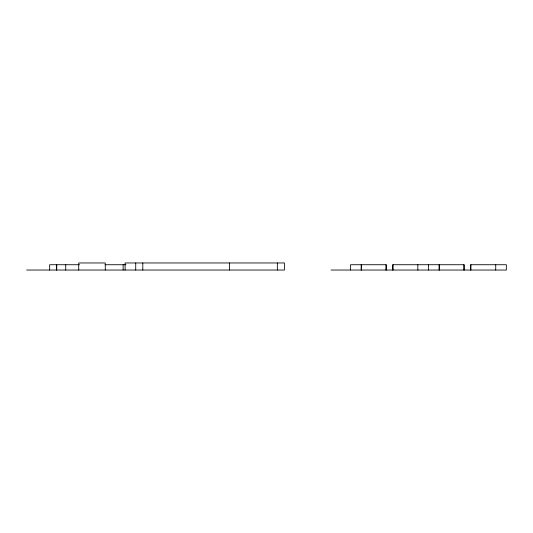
<?xml version="1.0" encoding="UTF-8"?>
<svg xmlns="http://www.w3.org/2000/svg" width="533" height="533" viewBox="0 0 533 533"><rect width="100%" height="100%" fill="white"/><g stroke="black" fill="none" stroke-linecap="round" stroke-linejoin="round"><path stroke-width="0.8" d="M79.437 264.728L49.662 264.728L49.662 270.038M105.021 264.728L125.928 264.728M26.65 270.038L284.435 270.038L284.435 262.962L125.102 262.962L125.102 270.038M331.08 270.038L506.35 270.038L506.35 264.728L470.586 264.728L470.586 270.038M495.73 264.728L495.73 270.038M470.945 264.728L470.945 270.038M464.216 270.038L464.216 264.728L392.694 264.728L392.694 270.038M463.863 264.728L463.863 270.038M439.432 264.728L439.432 270.038M439.079 264.728L439.079 270.038M428.452 264.728L428.452 270.038M417.832 264.728L417.832 270.038M393.048 264.728L393.048 270.038M386.318 270.038L386.318 264.728L350.554 264.728L350.554 270.038M385.965 264.728L385.965 270.038M361.534 264.728L361.534 270.038M361.181 264.728L361.181 270.038M277.353 262.962L277.353 270.038M229.556 262.962L229.556 270.038M142.804 262.962L142.804 270.038M135.722 262.962L135.722 270.038M123.123 264.728L123.123 270.038M105.281 270.038L105.281 262.962L78.724 262.962L78.724 270.038M65.739 264.728L65.739 270.038M56.745 264.728L56.745 270.038M56.391 264.728L56.391 270.038"/></g></svg>
